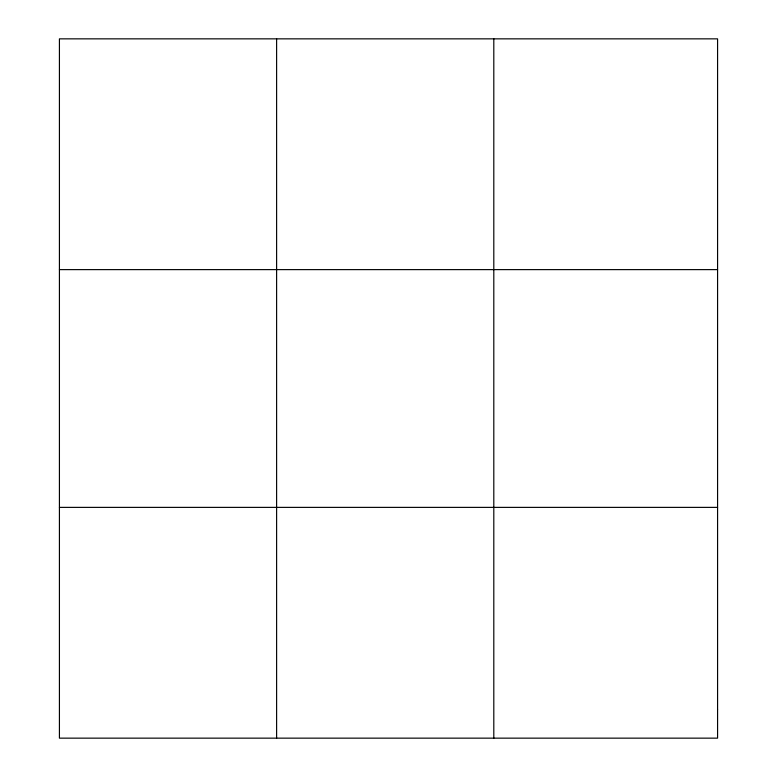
<?xml version="1.0" encoding="UTF-8"?>
<svg xmlns="http://www.w3.org/2000/svg" width="777" height="777" viewBox="0 0 777 777"><rect width="100%" height="100%" fill="white"/><g stroke="black" fill="none" stroke-linecap="round" stroke-linejoin="round"><path stroke-width="1.17" d="M276.612 38.85L276.612 738.15M493.803 38.85L493.803 738.15M59.421 269.619L717.579 269.619M59.421 507.381L717.579 507.381M717.579 709.304L717.579 738.15L59.421 738.15L59.421 38.85L717.579 38.85L717.579 709.304"/></g></svg>
